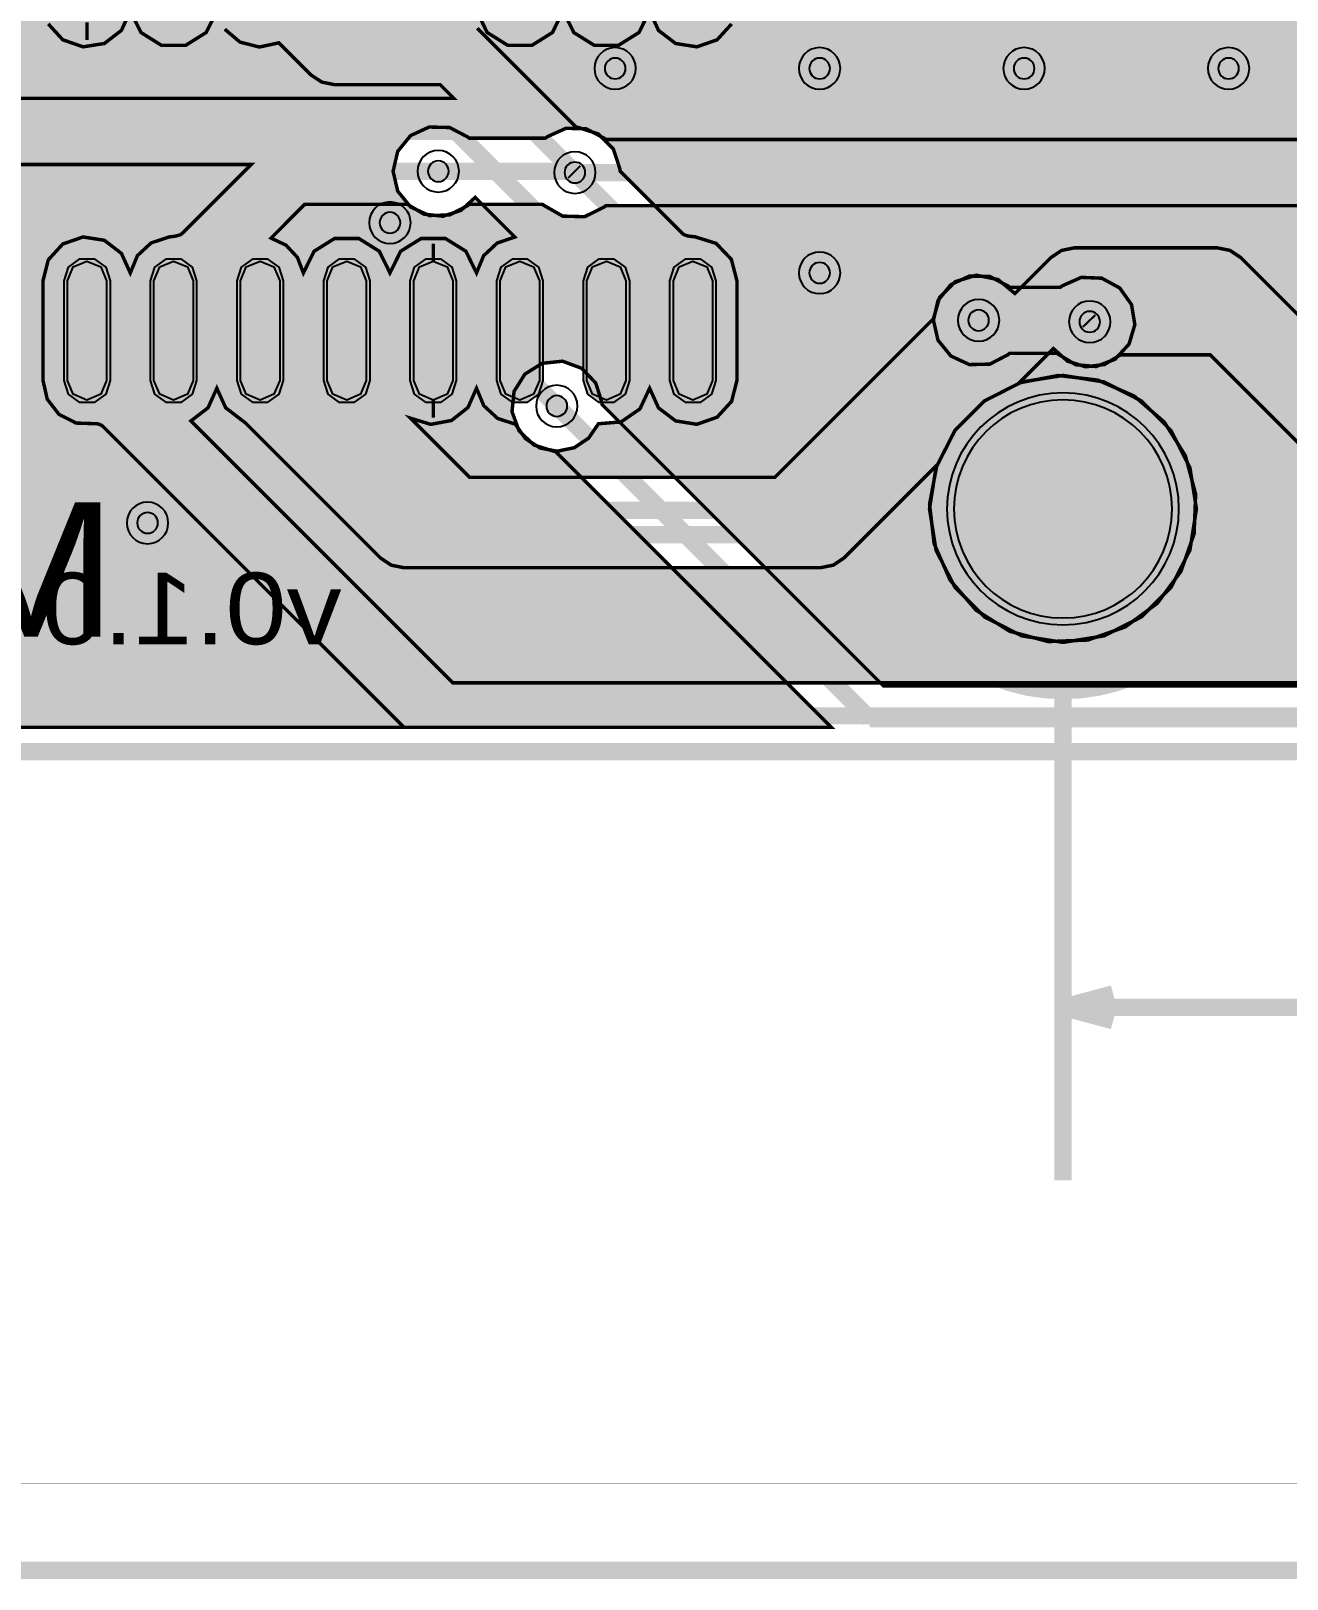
# Model space of a CAD drawing. Header units: millimetres. Extents: x -9 to 147, y 43 to 89.
# Drawn here: x 22.07 to 40.5, y 45.11 to 67.83 of the extents above; entities that cross this region are included whole.
import ezdxf
from ezdxf.enums import TextEntityAlignment as Align

# ---------------------------------------------------------------- set-up
doc = ezdxf.new("R2010")
doc.units = ezdxf.units.MM
doc.header["$MEASUREMENT"] = 0
for name, color, linetype, true_color in [('Board-Outline-Layer', 7, 'Continuous', 0xff00ff), ('Bottom-Layer', 7, 'Continuous', 0x0000ff), ('Bottom-Paste-Mask-Layer', 7, 'Continuous', 0x800000), ('Bottom-Silkscreen-Layer', 7, 'Continuous', 0x66cc33), ('Bottom-Solder-Mask-Layer', 7, 'Continuous', 0xaa00ff), ('Document-Layer', 7, 'Continuous', 0xffffff), ('Hole-Layer', 7, 'Continuous', 0x222222), ('Multi-Layer', 7, 'Continuous', 0xc0c0c0), ('Top-Layer', 7, 'Continuous', 0xff0000), ('Top-Paste-Mask-Layer', 7, 'Continuous', 0x808080), ('Top-Silkscreen-Layer', 7, 'Continuous', 0xffcc00), ('Top-Solder-Mask-Layer', 7, 'Continuous', 0x800080)]:
    doc.layers.add(name, color=color, linetype=linetype, true_color=true_color)
doc.styles.get("Standard").update_dxf_attribs({"font": 'arial.ttf'})

msp = doc.modelspace()

# ---------------------------------------------------------------- hatches: boundary and pattern name
at = {"layer": 'Bottom-Layer'}
for points in [[(-3.221, 58.25), (-3.221, 73.351), (-3.182, 73.344), (-3.142, 73.342), (-1.864, 73.342), (-1.83, 73.125), (-1.726, 72.931), (-1.801, 72.816), (-1.827, 72.682), (-1.827, 71.818), (-1.779, 71.639), (-1.648, 71.508), (-1.469, 71.46), (-0.662, 71.46), (-0.437, 71.539), (-0.312, 71.743), (-0.187, 71.539), (0.038, 71.46), (0.424, 71.46), (0.514, 71.447), (0.597, 71.409), (2.153, 69.853), (2.31, 69.748), (2.496, 69.711), (45.113, 69.711), (45.107, 69.658), (45.105, 69.606), (45.105, 67.792), (45.199, 67.457), (45.452, 67.219), (45.47, 67.21), (45.488, 67.202), (45.519, 67.188), (45.548, 67.177), (45.577, 67.169), (45.634, 67.155), (45.67, 67.149), (45.705, 67.146), (45.757, 67.144), (45.776, 67.144), (45.794, 67.145), (45.799, 67.145), (46.621, 66.323), (46.778, 66.218), (46.964, 66.181), (52.489, 66.181), (47.074, 60.765), (47.07, 60.765), (47.052, 60.766), (47.034, 60.766), (46.982, 60.765), (46.947, 60.762), (46.912, 60.756), (46.855, 60.743), (46.825, 60.735), (46.797, 60.725), (46.765, 60.711), (46.747, 60.703), (46.73, 60.694), (46.503, 60.504), (46.385, 60.232), (46.331, 60.398), (46.235, 60.543), (46.235, 63.545), (46.198, 63.731), (46.093, 63.888), (43.889, 66.092), (43.732, 66.197), (43.546, 66.234), (30.504, 66.234), (30.48, 66.253), (30.216, 66.39), (29.92, 66.399), (29.649, 66.277), (29.619, 66.256), (29.614, 66.253), (28.5, 66.253), (28.476, 66.272), (28.21, 66.41), (27.911, 66.417), (27.639, 66.292), (27.45, 66.06), (27.382, 65.768), (27.45, 65.476), (27.639, 65.244), (27.911, 65.119), (28.21, 65.126), (28.476, 65.264), (28.5, 65.283), (29.575, 65.283), (29.59, 65.27), (29.87, 65.11), (30.191, 65.101), (30.48, 65.244), (30.504, 65.263), (43.345, 65.263), (45.265, 63.344), (45.265, 60.543), (45.146, 60.345), (45.105, 60.118), (45.105, 58.304), (45.106, 58.261), (45.11, 58.218), (34.575, 58.218), (30.449, 62.344), (30.446, 62.375), (30.355, 62.661), (30.148, 62.877), (29.868, 62.981), (29.57, 62.95), (29.316, 62.792), (29.157, 62.538), (29.127, 62.24), (29.23, 61.959), (29.447, 61.752), (29.732, 61.662), (29.763, 61.658), (33.813, 57.608), (-2.579, 57.608), (-2.9, 57.694), (-3.135, 57.929)], [(35.31, 63.581), (35.377, 63.289), (35.566, 63.057), (35.838, 62.931), (36.138, 62.938), (36.403, 63.076), (36.427, 63.096), (37.128, 63.096), (37.142, 63.083), (37.398, 62.929), (37.696, 62.903), (37.975, 63.01), (38.179, 63.23), (38.265, 63.517), (38.216, 63.812), (38.043, 64.056), (37.779, 64.199), (37.48, 64.211), (37.206, 64.09), (37.176, 64.069), (37.171, 64.066), (36.427, 64.066), (36.403, 64.085), (36.138, 64.223), (35.838, 64.23), (35.566, 64.105), (35.377, 63.872)], [(35.252, 60.814), (35.348, 60.208), (35.626, 59.662), (36.059, 59.229), (36.605, 58.951), (37.211, 58.855), (37.816, 58.951), (38.362, 59.229), (38.795, 59.662), (39.073, 60.208), (39.169, 60.814), (39.073, 61.419), (38.795, 61.965), (38.362, 62.398), (37.816, 62.676), (37.211, 62.772), (36.605, 62.676), (36.059, 62.398), (35.626, 61.965), (35.348, 61.419)], [(35.61, 60.814, 1), (38.811, 60.814, 1)]]:
    msp.add_hatch(color=256, dxfattribs=at).paths.add_polyline_path(points)
at = {"layer": 'Bottom-Paste-Mask-Layer'}
msp.add_hatch(color=256, dxfattribs=at).paths.add_polyline_path([(35.61, 60.814, 1), (38.811, 60.814, 1)])
at = {"layer": 'Bottom-Solder-Mask-Layer'}
msp.add_hatch(color=256, dxfattribs=at).paths.add_polyline_path([(35.509, 60.814, 1), (38.912, 60.814, 1)])
at = {"layer": 'Hole-Layer'}
msp.add_hatch(color=256, dxfattribs=at).paths.add_polyline_path([(35.61, 60.814, 1), (38.811, 60.814, 1)])
at = {"layer": 'Multi-Layer'}
msp.add_hatch(color=256, dxfattribs=at).paths.add_polyline_path([(35.61, 60.814, 1), (38.811, 60.814, 1)])
msp.add_hatch(color=256, dxfattribs=at).paths.add_polyline_path([(35.61, 60.814, 1), (38.811, 60.814, 1)])
msp.add_hatch(color=256, dxfattribs=at).paths.add_polyline_path([(35.61, 60.814, 1), (38.811, 60.814, 1)])
at = {"layer": 'Top-Layer'}
for points in [[(137, 57.608), (104.399, 57.608), (108.8, 62.009), (108.808, 62.016), (108.813, 62.019), (108.829, 62.027), (108.852, 62.035), (108.879, 62.042), (108.908, 62.048), (108.936, 62.051), (108.968, 62.053), (109.252, 62.125), (109.475, 62.315), (109.591, 62.584), (109.747, 62.265), (110.048, 62.078), (110.403, 62.078), (110.704, 62.265), (110.861, 62.584), (110.991, 62.296), (111.241, 62.105), (111.553, 62.055), (111.851, 62.159), (112.064, 62.392), (112.141, 62.698), (112.141, 64.162), (112.079, 64.438), (111.904, 64.661), (111.652, 64.788), (111.369, 64.794), (111.361, 64.793), (111.358, 64.793), (111.343, 64.796), (111.321, 64.802), (111.299, 64.81), (111.281, 64.819), (111.271, 64.825), (111.262, 64.833), (110.009, 66.086), (110.009, 66.097), (109.952, 66.381), (109.779, 66.613), (109.524, 66.751), (109.235, 66.766), (108.967, 66.656), (108.771, 66.443), (108.685, 66.166), (108.725, 65.879), (106.847, 67.757), (106.979, 67.923), (107.051, 68.122), (107.207, 67.804), (107.508, 67.616), (107.863, 67.616), (108.164, 67.804), (108.321, 68.122), (108.477, 67.804), (108.778, 67.616), (109.133, 67.616), (109.434, 67.804), (109.591, 68.122), (109.747, 67.804), (110.048, 67.616), (110.403, 67.616), (110.704, 67.804), (110.861, 68.122), (110.991, 67.835), (111.241, 67.643), (111.553, 67.594), (111.851, 67.697), (112.064, 67.93), (112.141, 68.236), (112.141, 68.917), (112.141, 68.92), (112.153, 68.935), (112.172, 68.957), (112.238, 69.024), (113.048, 69.834), (133.65, 69.834), (133.836, 69.871), (133.993, 69.976), (134.562, 70.545), (134.644, 70.583), (134.734, 70.596), (135.12, 70.596), (135.299, 70.644), (135.431, 70.775), (135.478, 70.954), (135.478, 71.761), (135.399, 71.986), (135.196, 72.111), (135.399, 72.236), (135.478, 72.461), (135.478, 73.268), (135.443, 73.423), (135.343, 73.548), (135.42, 73.664), (135.447, 73.801), (135.447, 74.601), (135.399, 74.78), (135.268, 74.911), (135.088, 74.959), (134.288, 74.959), (134.287, 74.959), (134.286, 74.959), (134.289, 75), (134.294, 75.041), (135.088, 75.041), (135.267, 75.089), (135.398, 75.221), (135.446, 75.4), (135.446, 76.2), (135.398, 76.379), (135.267, 76.51), (135.088, 76.558), (134.288, 76.558), (134.069, 76.483), (133.942, 76.29), (133.925, 76.286), (133.907, 76.285), (126.469, 76.285), (126.452, 76.286), (126.435, 76.29), (126.307, 76.483), (126.088, 76.558), (125.288, 76.558), (125.069, 76.483), (124.942, 76.29), (124.925, 76.286), (124.907, 76.285), (117.469, 76.285), (117.452, 76.286), (117.435, 76.29), (117.307, 76.483), (117.088, 76.558), (116.288, 76.558), (116.069, 76.483), (115.942, 76.29), (115.925, 76.286), (115.907, 76.285), (108.469, 76.285), (108.452, 76.286), (108.435, 76.29), (108.307, 76.483), (108.088, 76.558), (107.288, 76.558), (107.069, 76.483), (106.942, 76.29), (106.925, 76.286), (106.907, 76.285), (99.469, 76.285), (99.452, 76.286), (99.435, 76.29), (99.307, 76.483), (99.088, 76.558), (98.288, 76.558), (98.069, 76.483), (97.942, 76.29), (97.925, 76.286), (97.907, 76.285), (90.469, 76.285), (90.452, 76.286), (90.435, 76.29), (90.307, 76.483), (90.088, 76.558), (89.288, 76.558), (89.069, 76.483), (88.942, 76.29), (88.925, 76.286), (88.907, 76.285), (81.469, 76.285), (81.452, 76.286), (81.435, 76.29), (81.307, 76.483), (81.088, 76.558), (80.288, 76.558), (80.069, 76.483), (79.942, 76.29), (79.925, 76.286), (79.907, 76.285), (72.469, 76.285), (72.452, 76.286), (72.435, 76.29), (72.307, 76.483), (72.088, 76.558), (71.288, 76.558), (71.069, 76.483), (70.942, 76.29), (70.924, 76.286), (70.907, 76.285), (63.469, 76.285), (63.452, 76.286), (63.435, 76.29), (63.307, 76.483), (63.088, 76.558), (62.288, 76.558), (62.069, 76.483), (61.941, 76.29), (61.924, 76.286), (61.907, 76.285), (54.469, 76.285), (54.452, 76.286), (54.435, 76.29), (54.307, 76.483), (54.088, 76.558), (53.288, 76.558), (53.069, 76.483), (52.941, 76.29), (52.924, 76.286), (52.907, 76.285), (45.469, 76.285), (45.452, 76.286), (45.435, 76.29), (45.307, 76.483), (45.088, 76.558), (44.288, 76.558), (44.069, 76.483), (43.941, 76.29), (43.924, 76.286), (43.907, 76.285), (36.469, 76.285), (36.452, 76.286), (36.435, 76.29), (36.307, 76.483), (36.088, 76.558), (35.288, 76.558), (35.069, 76.483), (34.941, 76.29), (34.924, 76.286), (34.907, 76.285), (27.469, 76.285), (27.452, 76.286), (27.435, 76.29), (27.307, 76.483), (27.088, 76.558), (26.288, 76.558), (26.069, 76.483), (25.941, 76.29), (25.924, 76.286), (25.907, 76.285), (18.469, 76.285), (18.452, 76.286), (18.435, 76.29), (18.307, 76.483), (18.088, 76.558), (17.288, 76.558), (17.069, 76.483), (16.941, 76.29), (16.924, 76.286), (16.907, 76.285), (9.469, 76.285), (9.452, 76.286), (9.435, 76.29), (9.307, 76.483), (9.088, 76.558), (8.288, 76.558), (8.069, 76.483), (7.941, 76.29), (7.924, 76.286), (7.907, 76.285), (0.469, 76.285), (0.452, 76.286), (0.435, 76.29), (0.307, 76.483), (0.088, 76.558), (-0.712, 76.558), (-0.891, 76.51), (-1.022, 76.379), (-1.07, 76.2), (-1.07, 75.849), (-1.083, 75.759), (-1.121, 75.676), (-1.544, 75.254), (-1.649, 75.096), (-1.686, 74.911), (-1.686, 73.791), (-1.705, 73.767), (-1.834, 73.533), (-1.861, 73.268), (-1.781, 73.014), (-1.607, 72.812), (-1.368, 72.694), (-1.102, 72.68), (-1.102, 72.461), (-1.023, 72.236), (-0.819, 72.111), (-1.023, 71.986), (-1.102, 71.761), (-1.102, 70.954), (-1.054, 70.775), (-0.923, 70.644), (-0.744, 70.596), (-0.358, 70.596), (-0.268, 70.583), (-0.185, 70.545), (4.351, 66.009), (4.508, 65.904), (4.694, 65.867), (25.298, 65.867), (24.286, 64.855), (24.276, 64.846), (24.271, 64.843), (24.258, 64.836), (24.237, 64.829), (24.21, 64.821), (24.181, 64.815), (24.093, 64.803), (23.832, 64.717), (23.631, 64.53), (23.526, 64.276), (23.396, 64.563), (23.146, 64.755), (22.834, 64.804), (22.536, 64.701), (22.323, 64.468), (22.246, 64.162), (22.246, 62.698), (22.308, 62.423), (22.481, 62.2), (22.732, 62.073), (23.014, 62.064), (23.022, 62.065), (23.025, 62.065), (23.042, 62.063), (23.064, 62.057), (23.087, 62.048), (23.105, 62.039), (23.114, 62.033), (23.123, 62.026), (27.541, 57.608), (-2.579, 57.608), (-2.9, 57.694), (-3.135, 57.929), (-3.221, 58.25), (-3.221, 76.25), (-3.135, 76.571), (-2.9, 76.806), (-2.579, 76.892), (137, 76.892), (137.321, 76.806), (137.556, 76.571), (137.642, 76.25), (137.642, 58.25), (137.556, 57.929), (137.321, 57.694)], [(0.529, 71.202), (0.491, 71.285), (0.478, 71.375), (0.478, 71.761), (0.399, 71.986), (0.195, 72.111), (0.399, 72.236), (0.478, 72.461), (0.478, 73.268), (0.442, 73.423), (0.342, 73.548), (0.419, 73.664), (0.446, 73.801), (0.446, 74.601), (0.398, 74.78), (0.267, 74.911), (0.088, 74.959), (-0.467, 74.959), (-0.435, 74.99), (-0.353, 75.028), (-0.263, 75.041), (0.088, 75.041), (0.307, 75.116), (0.435, 75.309), (0.452, 75.313), (0.469, 75.314), (7.216, 75.314), (7.287, 75.118), (7.311, 74.911), (7.311, 73.79), (7.292, 73.766), (7.163, 73.532), (7.136, 73.267), (7.217, 73.012), (7.391, 72.81), (7.631, 72.693), (7.898, 72.68), (7.898, 72.461), (7.977, 72.236), (8.181, 72.111), (7.977, 71.986), (7.898, 71.761), (7.898, 70.954), (7.946, 70.775), (8.077, 70.644), (8.256, 70.596), (8.642, 70.596), (8.732, 70.583), (8.815, 70.545), (9.027, 70.332), (9.185, 70.227), (9.37, 70.19), (22.472, 70.19), (22.305, 69.97), (22.246, 69.7), (22.246, 68.236), (22.323, 67.93), (22.536, 67.697), (22.834, 67.594), (23.146, 67.643), (23.396, 67.835), (23.526, 68.122), (23.683, 67.804), (23.984, 67.616), (24.339, 67.616), (24.64, 67.804), (24.796, 68.122), (24.912, 67.853), (25.136, 67.663), (25.42, 67.591), (25.707, 67.653), (25.713, 67.647), (25.718, 67.641), (26.177, 67.182), (26.335, 67.077), (26.52, 67.04), (28.072, 67.04), (28.274, 66.837), (4.895, 66.837)], [(28.606, 68.122), (28.763, 67.804), (29.064, 67.616), (29.419, 67.616), (29.72, 67.804), (29.876, 68.122), (30.033, 67.804), (30.334, 67.616), (30.689, 67.616), (30.99, 67.804), (31.146, 68.122), (31.276, 67.835), (31.527, 67.643), (31.839, 67.594), (32.136, 67.697), (32.349, 67.93), (32.427, 68.236), (32.427, 69.478), (61.294, 69.478), (61.48, 69.515), (61.637, 69.62), (62.562, 70.545), (62.644, 70.583), (62.734, 70.596), (63.12, 70.596), (63.299, 70.644), (63.43, 70.775), (63.478, 70.954), (63.478, 71.761), (63.399, 71.986), (63.196, 72.111), (63.399, 72.236), (63.478, 72.461), (63.478, 73.268), (63.443, 73.423), (63.342, 73.548), (63.419, 73.664), (63.446, 73.801), (63.446, 74.601), (63.398, 74.78), (63.267, 74.911), (63.088, 74.959), (62.288, 74.959), (62.286, 74.959), (62.283, 74.959), (62.286, 75), (62.291, 75.041), (63.088, 75.041), (63.307, 75.116), (63.435, 75.309), (63.452, 75.313), (63.469, 75.314), (70.217, 75.314), (70.287, 75.118), (70.311, 74.911), (70.311, 73.79), (70.292, 73.766), (70.148, 73.476), (70.159, 73.152), (68.736, 71.729), (68.736, 72.208), (68.688, 72.387), (68.557, 72.518), (68.378, 72.566), (67.578, 72.566), (67.407, 72.523), (67.278, 72.404), (67.148, 72.523), (66.978, 72.566), (66.178, 72.566), (65.999, 72.518), (65.868, 72.387), (65.82, 72.208), (65.82, 71.308), (65.845, 71.176), (65.918, 71.062), (65.798, 70.933), (65.755, 70.762), (65.755, 69.898), (65.828, 69.681), (66.017, 69.553), (66.02, 69.545), (66.021, 69.536), (66.004, 69.514), (65.935, 69.416), (65.884, 69.308), (65.7, 69.599), (65.394, 69.759), (65.05, 69.743), (64.76, 69.557), (64.603, 69.251), (64.345, 69.423), (64.037, 69.46), (63.746, 69.352), (63.536, 69.123), (63.452, 68.825), (62.536, 67.908), (58.423, 67.908), (58.238, 67.871), (58.08, 67.766), (57.046, 66.732), (56.345, 66.732), (56.166, 66.684), (56.035, 66.553), (55.987, 66.374), (55.987, 65.459), (55.989, 65.421), (55.995, 65.383), (55.989, 65.345), (55.987, 65.307), (55.987, 64.392), (56.035, 64.213), (56.166, 64.082), (56.345, 64.034), (57.488, 64.034), (57.667, 64.082), (57.799, 64.213), (57.846, 64.392), (57.846, 65.307), (57.844, 65.345), (57.838, 65.383), (57.844, 65.421), (57.846, 65.459), (57.846, 66.16), (58.624, 66.938), (59.502, 66.938), (59.298, 66.734), (58.597, 66.734), (58.418, 66.686), (58.287, 66.555), (58.239, 66.376), (58.239, 65.462), (58.241, 65.423), (58.248, 65.386), (58.241, 65.348), (58.239, 65.309), (58.239, 64.395), (58.287, 64.216), (58.418, 64.085), (58.597, 64.037), (59.74, 64.037), (59.92, 64.085), (60.051, 64.216), (60.099, 64.395), (60.099, 65.309), (60.097, 65.348), (60.09, 65.386), (60.097, 65.423), (60.099, 65.462), (60.099, 66.163), (60.517, 66.581), (61.025, 66.581), (61.023, 66.56), (61.023, 66.54), (61.023, 65.733), (61.102, 65.508), (61.306, 65.383), (61.102, 65.258), (61.023, 65.033), (61.023, 64.226), (61.071, 64.047), (61.202, 63.916), (61.381, 63.868), (62.245, 63.868), (62.424, 63.916), (62.555, 64.047), (62.603, 64.226), (62.603, 65.033), (62.524, 65.258), (62.32, 65.383), (62.524, 65.508), (62.603, 65.733), (62.603, 66.225), (63.45, 66.225), (62.855, 65.629), (62.728, 65.463), (62.682, 65.258), (62.682, 63.512), (62.559, 63.193), (62.611, 62.855), (62.825, 62.588), (63.144, 62.463), (63.145, 62.451), (63.147, 62.439), (41.88, 62.439), (39.818, 64.502), (39.66, 64.607), (39.475, 64.644), (37.377, 64.644), (37.191, 64.607), (37.034, 64.502), (36.506, 63.974), (36.256, 64.18), (35.938, 64.243), (35.628, 64.147), (35.4, 63.916), (35.31, 63.604), (32.983, 61.277), (28.507, 61.277), (27.64, 62.144), (27.935, 62.054), (28.239, 62.111), (28.481, 62.302), (28.606, 62.584), (28.712, 62.329), (28.915, 62.141), (29.177, 62.056), (29.323, 61.846), (29.538, 61.707), (29.789, 61.66), (30.039, 61.711), (30.251, 61.852), (30.395, 62.063), (30.728, 62.09), (31.004, 62.281), (31.146, 62.584), (31.276, 62.296), (31.527, 62.105), (31.839, 62.055), (32.136, 62.159), (32.349, 62.392), (32.427, 62.698), (32.427, 64.162), (32.345, 64.476), (32.121, 64.71), (31.812, 64.806), (31.735, 64.814), (31.711, 64.818), (31.683, 64.826), (31.661, 64.834), (31.646, 64.841), (31.64, 64.845), (31.632, 64.852), (30.714, 65.77), (30.71, 65.801), (30.614, 66.095), (30.396, 66.314), (30.101, 66.41), (30.071, 66.413), (28.616, 67.868), (28.579, 67.901), (28.539, 67.93), (28.581, 68.024)], [(26.086, 65.283), (27.593, 65.283), (27.834, 65.139), (28.113, 65.108), (28.38, 65.195), (28.587, 65.385), (29.168, 64.803), (28.91, 64.715), (28.71, 64.528), (28.606, 64.276), (28.45, 64.594), (28.149, 64.782), (27.794, 64.782), (27.493, 64.594), (27.336, 64.276), (27.18, 64.594), (26.879, 64.782), (26.524, 64.782), (26.223, 64.594), (26.066, 64.276), (25.978, 64.504), (25.812, 64.683), (25.591, 64.787)], [(22.604, 64.162), (22.688, 64.365), (22.891, 64.449), (23.094, 64.365), (23.178, 64.162), (23.178, 62.698), (23.094, 62.495), (22.891, 62.411), (22.688, 62.495), (22.604, 62.698)], [(23.874, 64.162), (23.958, 64.365), (24.161, 64.449), (24.364, 64.365), (24.448, 64.162), (24.448, 62.698), (24.364, 62.495), (24.161, 62.411), (23.958, 62.495), (23.874, 62.698)], [(25.144, 64.162), (25.228, 64.365), (25.431, 64.449), (25.634, 64.365), (25.718, 64.162), (25.718, 62.698), (25.634, 62.495), (25.431, 62.411), (25.228, 62.495), (25.144, 62.698)], [(26.414, 64.162), (26.498, 64.365), (26.701, 64.449), (26.904, 64.365), (26.988, 64.162), (26.988, 62.698), (26.904, 62.495), (26.701, 62.411), (26.498, 62.495), (26.414, 62.698)], [(27.684, 64.162), (27.768, 64.365), (27.971, 64.449), (28.174, 64.365), (28.258, 64.162), (28.258, 62.698), (28.174, 62.495), (27.971, 62.411), (27.768, 62.495), (27.684, 62.698)], [(28.954, 64.162), (29.038, 64.365), (29.241, 64.449), (29.444, 64.365), (29.528, 64.162), (29.528, 62.698), (29.444, 62.495), (29.241, 62.411), (29.038, 62.495), (28.954, 62.698)], [(30.224, 64.162), (30.308, 64.365), (30.511, 64.449), (30.714, 64.365), (30.798, 64.162), (30.798, 62.698), (30.714, 62.495), (30.511, 62.411), (30.308, 62.495), (30.224, 62.698)], [(31.494, 64.162), (31.578, 64.365), (31.781, 64.449), (31.984, 64.365), (32.068, 64.162), (32.068, 62.698), (31.984, 62.495), (31.781, 62.411), (31.578, 62.495), (31.494, 62.698)], [(24.796, 62.584), (24.926, 62.297), (25.175, 62.106), (25.181, 62.102), (25.201, 62.087), (25.213, 62.077), (27.197, 60.093), (27.355, 59.988), (27.54, 59.951), (33.654, 59.951), (33.84, 59.988), (33.997, 60.093), (35.361, 61.457), (35.253, 60.883), (35.32, 60.304), (35.554, 59.769), (35.935, 59.328), (36.429, 59.018), (36.993, 58.867), (37.575, 58.889), (38.126, 59.082), (38.595, 59.429), (38.942, 59.898), (39.135, 60.449), (39.157, 61.031), (39.006, 61.595), (38.696, 62.089), (38.255, 62.47), (37.72, 62.704), (37.141, 62.771), (36.567, 62.663), (37.07, 63.166), (37.277, 62.982), (37.542, 62.899), (37.817, 62.932), (38.055, 63.074), (39.37, 63.074), (41.189, 61.255), (41.346, 61.15), (41.532, 61.113), (68.048, 61.113), (68.44, 60.721), (68.451, 60.619), (68.478, 60.52), (68.016, 60.52), (67.821, 60.715), (67.664, 60.82), (67.478, 60.857), (66.643, 60.857), (66.458, 60.82), (66.3, 60.715), (65.665, 60.079), (65.643, 60.06), (65.361, 59.931), (65.12, 59.734), (64.9, 59.405), (64.798, 59.022), (64.825, 58.627), (64.978, 58.262), (64.668, 58.262), (64.668, 59.756), (64.62, 59.935), (64.489, 60.066), (64.31, 60.114), (62.61, 60.114), (62.431, 60.066), (62.3, 59.935), (62.252, 59.756), (62.252, 58.262), (28.259, 58.262), (24.416, 62.105), (24.667, 62.297)], [(35.61, 60.814, 1), (38.811, 60.814, 1)]]:
    msp.add_hatch(color=256, dxfattribs=at).paths.add_polyline_path(points)
at = {"layer": 'Top-Paste-Mask-Layer'}
for points in [[(22.604, 64.162), (22.688, 64.365), (22.891, 64.449), (23.094, 64.365), (23.178, 64.162), (23.178, 62.698), (23.094, 62.495), (22.891, 62.411), (22.688, 62.495), (22.604, 62.698)], [(23.874, 64.162), (23.958, 64.365), (24.161, 64.449), (24.364, 64.365), (24.448, 64.162), (24.448, 62.698), (24.364, 62.495), (24.161, 62.411), (23.958, 62.495), (23.874, 62.698)], [(25.144, 64.162), (25.228, 64.365), (25.431, 64.449), (25.634, 64.365), (25.718, 64.162), (25.718, 62.698), (25.634, 62.495), (25.431, 62.411), (25.228, 62.495), (25.144, 62.698)], [(26.414, 64.162), (26.498, 64.365), (26.701, 64.449), (26.904, 64.365), (26.988, 64.162), (26.988, 62.698), (26.904, 62.495), (26.701, 62.411), (26.498, 62.495), (26.414, 62.698)], [(27.684, 64.162), (27.768, 64.365), (27.971, 64.449), (28.174, 64.365), (28.258, 64.162), (28.258, 62.698), (28.174, 62.495), (27.971, 62.411), (27.768, 62.495), (27.684, 62.698)], [(28.954, 64.162), (29.038, 64.365), (29.241, 64.449), (29.444, 64.365), (29.528, 64.162), (29.528, 62.698), (29.444, 62.495), (29.241, 62.411), (29.038, 62.495), (28.954, 62.698)], [(30.224, 64.162), (30.308, 64.365), (30.511, 64.449), (30.714, 64.365), (30.798, 64.162), (30.798, 62.698), (30.714, 62.495), (30.511, 62.411), (30.308, 62.495), (30.224, 62.698)], [(31.494, 64.162), (31.578, 64.365), (31.781, 64.449), (31.984, 64.365), (32.068, 64.162), (32.068, 62.698), (31.984, 62.495), (31.781, 62.411), (31.578, 62.495), (31.494, 62.698)], [(35.61, 60.814, 1), (38.811, 60.814, 1)]]:
    msp.add_hatch(color=256, dxfattribs=at).paths.add_polyline_path(points)
at = {"layer": 'Top-Solder-Mask-Layer'}
for points in [[(22.554, 64.162), (22.618, 64.36), (22.787, 64.483), (22.996, 64.483), (23.165, 64.36), (23.229, 64.162), (23.229, 62.698), (23.165, 62.499), (22.996, 62.377), (22.787, 62.377), (22.618, 62.499), (22.554, 62.698)], [(23.824, 64.162), (23.888, 64.36), (24.057, 64.483), (24.266, 64.483), (24.435, 64.36), (24.499, 64.162), (24.499, 62.698), (24.435, 62.499), (24.266, 62.377), (24.057, 62.377), (23.888, 62.499), (23.824, 62.698)], [(25.094, 64.162), (25.158, 64.36), (25.327, 64.483), (25.536, 64.483), (25.705, 64.36), (25.769, 64.162), (25.769, 62.698), (25.705, 62.499), (25.536, 62.377), (25.327, 62.377), (25.158, 62.499), (25.094, 62.698)], [(26.364, 64.162), (26.428, 64.36), (26.597, 64.483), (26.806, 64.483), (26.975, 64.36), (27.039, 64.162), (27.039, 62.698), (26.975, 62.499), (26.806, 62.377), (26.597, 62.377), (26.428, 62.499), (26.364, 62.698)], [(27.634, 64.162), (27.698, 64.36), (27.867, 64.483), (28.076, 64.483), (28.245, 64.36), (28.309, 64.162), (28.309, 62.698), (28.245, 62.499), (28.076, 62.377), (27.867, 62.377), (27.698, 62.499), (27.634, 62.698)], [(28.904, 64.162), (28.968, 64.36), (29.137, 64.483), (29.346, 64.483), (29.515, 64.36), (29.579, 64.162), (29.579, 62.698), (29.515, 62.499), (29.346, 62.377), (29.137, 62.377), (28.968, 62.499), (28.904, 62.698)], [(30.174, 64.162), (30.238, 64.36), (30.407, 64.483), (30.616, 64.483), (30.785, 64.36), (30.849, 64.162), (30.849, 62.698), (30.785, 62.499), (30.616, 62.377), (30.407, 62.377), (30.238, 62.499), (30.174, 62.698)], [(31.444, 64.162), (31.508, 64.36), (31.677, 64.483), (31.886, 64.483), (32.055, 64.36), (32.119, 64.162), (32.119, 62.698), (32.055, 62.499), (31.886, 62.377), (31.677, 62.377), (31.508, 62.499), (31.444, 62.698)], [(35.509, 60.814, 1), (38.912, 60.814, 1)]]:
    msp.add_hatch(color=256, dxfattribs=at).paths.add_polyline_path(points)

# ---------------------------------------------------------------- linework, layer by layer
at = {"layer": 'Board-Outline-Layer', "const_width": 0.254}
msp.add_lwpolyline([(-3.579, 58.25), (-3.579, 76.25, -0.414), (-2.579, 77.25), (137, 77.25, -0.414), (138, 76.25), (138, 58.25, -0.414), (137, 57.25), (-2.579, 57.25, -0.414)], format="xyb", close=True, dxfattribs=at)
at = {"layer": 'Bottom-Layer'}
for points, const_width in [([(-9.027, 46.513), (-9.027, 88.537), (146.78, 88.537), (146.78, 46.513)], 0.00508), ([(35.31, 63.581), (35.377, 63.289), (35.566, 63.057), (35.838, 62.931), (36.138, 62.938), (36.403, 63.076), (36.427, 63.096), (37.128, 63.096), (37.142, 63.083), (37.398, 62.929), (37.696, 62.903), (37.975, 63.01), (38.179, 63.23), (38.265, 63.517), (38.216, 63.812), (38.043, 64.056), (37.779, 64.199), (37.48, 64.211), (37.206, 64.09), (37.176, 64.069), (37.171, 64.066), (36.427, 64.066), (36.403, 64.085), (36.138, 64.223), (35.838, 64.23), (35.566, 64.105), (35.377, 63.872)], 0.0508), ([(35.252, 60.814), (35.348, 60.208), (35.626, 59.662), (36.059, 59.229), (36.605, 58.951), (37.211, 58.855), (37.816, 58.951), (38.362, 59.229), (38.795, 59.662), (39.073, 60.208), (39.169, 60.814), (39.073, 61.419), (38.795, 61.965), (38.362, 62.398), (37.816, 62.676), (37.211, 62.772), (36.605, 62.676), (36.059, 62.398), (35.626, 61.965), (35.348, 61.419)], 0.0508)]:
    msp.add_lwpolyline(points, close=True, dxfattribs=dict(at, const_width=const_width))
for points, const_width in [([(43.546, 66.234), (30.504, 66.234), (30.48, 66.253), (30.216, 66.39), (29.92, 66.399), (29.649, 66.277), (29.619, 66.256), (29.614, 66.253), (28.5, 66.253), (28.476, 66.272), (28.21, 66.41), (27.911, 66.417), (27.639, 66.292), (27.45, 66.06), (27.382, 65.768), (27.45, 65.476), (27.639, 65.244), (27.911, 65.119), (28.21, 65.126), (28.476, 65.264), (28.5, 65.283), (29.575, 65.283), (29.59, 65.27), (29.87, 65.11), (30.191, 65.101), (30.48, 65.244), (30.504, 65.263), (43.345, 65.263)], 0.0508), ([(28.045, 65.768), (30.03, 65.768)], 0.254), ([(30.03, 65.768), (30.049, 65.749)], 0.254), ([(30.049, 65.749), (43.546, 65.749)], 0.254), ([(35.973, 63.581), (37.582, 63.581)], 0.254), ([(37.582, 63.581), (37.603, 63.559)], 0.254), ([(45.11, 58.218), (34.575, 58.218), (30.449, 62.344), (30.446, 62.375), (30.355, 62.661), (30.148, 62.877), (29.868, 62.981), (29.57, 62.95), (29.316, 62.792), (29.157, 62.538), (29.127, 62.24), (29.23, 61.959), (29.447, 61.752), (29.732, 61.662), (29.763, 61.658), (33.813, 57.608), (-2.579, 57.608)], 0.0508), ([(34.375, 57.733), (29.784, 62.323)], 0.254), ([(66.658, 57.733), (34.375, 57.733)], 0.254)]:
    msp.add_lwpolyline(points, dxfattribs=dict(at, const_width=const_width))
msp.add_lwpolyline([(35.61, 60.814, 1), (38.811, 60.814, 1)], format="xyb", close=True, dxfattribs=at)
at = {"layer": 'Bottom-Paste-Mask-Layer'}
msp.add_lwpolyline([(35.61, 60.814, 1), (38.811, 60.814, 1)], format="xyb", close=True, dxfattribs=at)
at = {"layer": 'Bottom-Solder-Mask-Layer'}
msp.add_lwpolyline([(35.509, 60.814, 1), (38.912, 60.814), (38.912, 60.814, 1), (35.509, 60.814)], format="xyb", dxfattribs=at)
at = {"layer": 'Document-Layer', "const_width": 0.254}
for points in [[(37.211, 60.814), (37.211, 50.96)], [(37.211, 53.5), (37.947, 53.697)], [(37.211, 53.5), (37.947, 53.303)], [(37.211, 53.5), (62.613, 53.5)], [(0.211, 45.238), (62.096, 45.238)]]:
    msp.add_lwpolyline(points, dxfattribs=at)
at = {"layer": 'Hole-Layer'}
for points in [[(30.488, 67.277, 1), (30.793, 67.277, 1)], [(33.488, 67.277, 1), (33.793, 67.277, 1)], [(36.488, 67.277, 1), (36.793, 67.277, 1)], [(39.488, 67.277, 1), (39.793, 67.277, 1)], [(27.893, 65.768, 1), (28.198, 65.768, 1)], [(29.897, 65.749, 1), (30.202, 65.749, 1)], [(27.184, 65.013, 1), (27.489, 65.013, 1)], [(33.488, 64.277, 1), (33.793, 64.277, 1)], [(35.82, 63.581, 1), (36.125, 63.581, 1)], [(37.451, 63.559, 1), (37.756, 63.559, 1)], [(29.632, 62.323, 1), (29.937, 62.323, 1)], [(35.61, 60.814, 1), (38.811, 60.814, 1)], [(23.627, 60.608, 1), (23.932, 60.608, 1)]]:
    msp.add_lwpolyline(points, format="xyb", close=True, dxfattribs=at)
at = {"layer": 'Multi-Layer'}
for points in [[(30.335, 67.277, 1), (30.945, 67.277), (30.945, 67.277, 1), (30.335, 67.277)], [(27.74, 65.768, 1), (28.35, 65.768), (28.35, 65.768, 1), (27.74, 65.768)], [(29.744, 65.749, 1), (30.354, 65.749), (30.354, 65.749, 1), (29.744, 65.749)], [(27.031, 65.013, 1), (27.641, 65.013), (27.641, 65.013, 1), (27.031, 65.013)], [(29.479, 62.323, 1), (30.089, 62.323), (30.089, 62.323, 1), (29.479, 62.323)], [(23.474, 60.608, 1), (24.084, 60.608), (24.084, 60.608, 1), (23.474, 60.608)]]:
    msp.add_lwpolyline(points, format="xyb", dxfattribs=at)
for points in [[(33.335, 67.277, 1), (33.945, 67.277, 1)], [(36.335, 67.277, 1), (36.945, 67.277, 1)], [(39.335, 67.277, 1), (39.945, 67.277, 1)], [(33.335, 64.277, 1), (33.945, 64.277, 1)], [(35.668, 63.581, 1), (36.278, 63.581, 1)], [(37.298, 63.559, 1), (37.908, 63.559, 1)], [(35.61, 60.814, 1), (38.811, 60.814, 1)], [(35.61, 60.814, 1), (38.811, 60.814, 1)], [(35.61, 60.814, 1), (38.811, 60.814, 1)]]:
    msp.add_lwpolyline(points, format="xyb", close=True, dxfattribs=at)
at = {"layer": 'Top-Layer'}
for points, const_width in [([(-9.027, 46.513), (-9.027, 88.537), (146.78, 88.537), (146.78, 46.513)], 0.00508), ([(26.086, 65.283), (27.593, 65.283), (27.834, 65.139), (28.113, 65.108), (28.38, 65.195), (28.587, 65.385), (29.168, 64.803), (28.91, 64.715), (28.71, 64.528), (28.606, 64.276), (28.45, 64.594), (28.149, 64.782), (27.794, 64.782), (27.493, 64.594), (27.336, 64.276), (27.18, 64.594), (26.879, 64.782), (26.524, 64.782), (26.223, 64.594), (26.066, 64.276), (25.978, 64.504), (25.812, 64.683), (25.591, 64.787)], 0.0508)]:
    msp.add_lwpolyline(points, close=True, dxfattribs=dict(at, const_width=const_width))
for points, const_width in [([(22.323, 67.93), (22.536, 67.697), (22.834, 67.594), (23.146, 67.643), (23.396, 67.835), (23.526, 68.122), (23.683, 67.804), (23.984, 67.616), (24.339, 67.616), (24.64, 67.804), (24.796, 68.122)], 0.0508), ([(28.606, 68.122), (28.763, 67.804), (29.064, 67.616), (29.419, 67.616), (29.72, 67.804), (29.876, 68.122), (30.033, 67.804), (30.334, 67.616), (30.689, 67.616), (30.99, 67.804), (31.146, 68.122), (31.276, 67.835), (31.527, 67.643), (31.839, 67.594), (32.136, 67.697), (32.349, 67.93)], 0.0508), ([(22.891, 67.952), (22.891, 67.693)], 0.0508), ([(26.061, 67.984), (26.52, 67.525)], 0.254), ([(24.912, 67.853), (25.136, 67.663), (25.42, 67.591), (25.707, 67.653), (25.713, 67.647), (25.718, 67.641), (26.177, 67.182), (26.335, 67.077), (26.52, 67.04), (28.072, 67.04), (28.274, 66.837), (4.895, 66.837)], 0.0508), ([(41.88, 62.439), (39.818, 64.502), (39.66, 64.607), (39.475, 64.644), (37.377, 64.644), (37.191, 64.607), (37.034, 64.502), (36.506, 63.974), (36.256, 64.18), (35.938, 64.243), (35.628, 64.147), (35.4, 63.916), (35.31, 63.604), (32.983, 61.277), (28.507, 61.277), (27.64, 62.144), (27.935, 62.054), (28.239, 62.111), (28.481, 62.302), (28.606, 62.584), (28.712, 62.329), (28.915, 62.141), (29.177, 62.056), (29.323, 61.846), (29.538, 61.707), (29.789, 61.66), (30.039, 61.711), (30.251, 61.852), (30.395, 62.063), (30.728, 62.09), (31.004, 62.281), (31.146, 62.584), (31.276, 62.296), (31.527, 62.105), (31.839, 62.055), (32.136, 62.159), (32.349, 62.392), (32.427, 62.698), (32.427, 64.162), (32.345, 64.476), (32.121, 64.71), (31.812, 64.806), (31.735, 64.814), (31.711, 64.818), (31.683, 64.826), (31.661, 64.834), (31.646, 64.841), (31.64, 64.845), (31.632, 64.852), (30.714, 65.77), (30.71, 65.801), (30.614, 66.095), (30.396, 66.314), (30.101, 66.41), (30.071, 66.413), (28.616, 67.868)], 0.0508), ([(26.52, 67.525), (28.273, 67.525)], 0.254), ([(28.273, 67.525), (30.049, 65.749)], 0.254), ([(28.305, 66.352), (4.694, 66.352)], 0.254), ([(30.511, 64.146), (28.305, 66.352)], 0.254), ([(4.694, 65.867), (25.298, 65.867), (24.286, 64.855), (24.276, 64.846), (24.271, 64.843), (24.258, 64.836), (24.237, 64.829), (24.21, 64.821), (24.181, 64.815), (24.093, 64.803), (23.832, 64.717), (23.631, 64.53), (23.526, 64.276), (23.396, 64.563), (23.146, 64.755), (22.834, 64.804), (22.536, 64.701), (22.323, 64.468), (22.246, 64.162), (22.246, 62.698), (22.308, 62.423), (22.481, 62.2), (22.732, 62.073), (23.014, 62.064), (23.022, 62.065), (23.025, 62.065), (23.042, 62.063), (23.064, 62.057), (23.087, 62.048), (23.105, 62.039), (23.114, 62.033), (23.123, 62.026), (27.541, 57.608), (-2.579, 57.608)], 0.0508), ([(25.885, 65.768), (24.161, 64.044)], 0.254), ([(28.045, 65.768), (25.885, 65.768)], 0.254), ([(30.049, 65.749), (31.781, 64.016)], 0.254), ([(27.971, 64.446), (27.971, 64.705)], 0.0508), ([(24.161, 64.044), (24.161, 63.43)], 0.254), ([(30.511, 63.43), (30.511, 64.146)], 0.254), ([(31.781, 64.016), (31.781, 63.43)], 0.254), ([(33.654, 60.436), (37.377, 64.159)], 0.254), ([(37.377, 64.159), (39.475, 64.159)], 0.254), ([(39.475, 64.159), (41.679, 61.954)], 0.254), ([(33.184, 60.792), (35.973, 63.581)], 0.254), ([(37.603, 63.559), (39.571, 63.559)], 0.254), ([(39.571, 63.559), (41.532, 61.598)], 0.254), ([(22.891, 63.43), (22.891, 62.944)], 0.254), ([(25.431, 63.43), (25.431, 62.545)], 0.254), ([(26.701, 63.43), (26.701, 62.397)], 0.254), ([(29.241, 63.43), (29.241, 62.866)], 0.254), ([(62.252, 58.262), (28.259, 58.262), (24.416, 62.105), (24.667, 62.297), (24.796, 62.584), (24.926, 62.297), (25.175, 62.106), (25.181, 62.102), (25.201, 62.087), (25.213, 62.077), (27.197, 60.093), (27.355, 59.988), (27.54, 59.951), (33.654, 59.951), (33.84, 59.988), (33.997, 60.093), (35.361, 61.457), (35.253, 60.883), (35.32, 60.304), (35.554, 59.769), (35.935, 59.328), (36.429, 59.018), (36.993, 58.867), (37.575, 58.889), (38.126, 59.082), (38.595, 59.429), (38.942, 59.898), (39.135, 60.449), (39.157, 61.031), (39.006, 61.595), (38.696, 62.089), (38.255, 62.47), (37.72, 62.704), (37.141, 62.771), (36.567, 62.663), (37.07, 63.166), (37.277, 62.982), (37.542, 62.899), (37.817, 62.932), (38.055, 63.074), (39.37, 63.074), (41.189, 61.255)], 0.0508), ([(22.891, 62.944), (28.058, 57.777)], 0.254), ([(29.241, 62.866), (29.784, 62.323)], 0.254), ([(25.431, 62.545), (27.54, 60.436)], 0.254), ([(26.701, 62.397), (28.306, 60.792)], 0.254), ([(27.971, 62.413), (27.971, 62.154)], 0.0508), ([(28.306, 60.792), (33.184, 60.792)], 0.254), ([(27.54, 60.436), (33.654, 60.436)], 0.254), ([(28.058, 57.777), (74.604, 57.777)], 0.254)]:
    msp.add_lwpolyline(points, dxfattribs=dict(at, const_width=const_width))
for points in [[(22.604, 64.162), (22.688, 64.365), (22.891, 64.449), (23.094, 64.365), (23.178, 64.162), (23.178, 62.698), (23.094, 62.495), (22.891, 62.411), (22.688, 62.495), (22.604, 62.698)], [(23.874, 64.162), (23.958, 64.365), (24.161, 64.449), (24.364, 64.365), (24.448, 64.162), (24.448, 62.698), (24.364, 62.495), (24.161, 62.411), (23.958, 62.495), (23.874, 62.698)], [(25.144, 64.162), (25.228, 64.365), (25.431, 64.449), (25.634, 64.365), (25.718, 64.162), (25.718, 62.698), (25.634, 62.495), (25.431, 62.411), (25.228, 62.495), (25.144, 62.698)], [(26.414, 64.162), (26.498, 64.365), (26.701, 64.449), (26.904, 64.365), (26.988, 64.162), (26.988, 62.698), (26.904, 62.495), (26.701, 62.411), (26.498, 62.495), (26.414, 62.698)], [(27.684, 64.162), (27.768, 64.365), (27.971, 64.449), (28.174, 64.365), (28.258, 64.162), (28.258, 62.698), (28.174, 62.495), (27.971, 62.411), (27.768, 62.495), (27.684, 62.698)], [(28.954, 64.162), (29.038, 64.365), (29.241, 64.449), (29.444, 64.365), (29.528, 64.162), (29.528, 62.698), (29.444, 62.495), (29.241, 62.411), (29.038, 62.495), (28.954, 62.698)], [(30.224, 64.162), (30.308, 64.365), (30.511, 64.449), (30.714, 64.365), (30.798, 64.162), (30.798, 62.698), (30.714, 62.495), (30.511, 62.411), (30.308, 62.495), (30.224, 62.698)], [(31.494, 64.162), (31.578, 64.365), (31.781, 64.449), (31.984, 64.365), (32.068, 64.162), (32.068, 62.698), (31.984, 62.495), (31.781, 62.411), (31.578, 62.495), (31.494, 62.698)]]:
    msp.add_lwpolyline(points, close=True, dxfattribs=at)
msp.add_lwpolyline([(35.61, 60.814, 1), (38.811, 60.814, 1)], format="xyb", close=True, dxfattribs=at)
at = {"layer": 'Top-Paste-Mask-Layer'}
for points in [[(22.604, 64.162), (22.688, 64.365), (22.891, 64.449), (23.094, 64.365), (23.178, 64.162), (23.178, 62.698), (23.094, 62.495), (22.891, 62.411), (22.688, 62.495), (22.604, 62.698)], [(23.874, 64.162), (23.958, 64.365), (24.161, 64.449), (24.364, 64.365), (24.448, 64.162), (24.448, 62.698), (24.364, 62.495), (24.161, 62.411), (23.958, 62.495), (23.874, 62.698)], [(25.144, 64.162), (25.228, 64.365), (25.431, 64.449), (25.634, 64.365), (25.718, 64.162), (25.718, 62.698), (25.634, 62.495), (25.431, 62.411), (25.228, 62.495), (25.144, 62.698)], [(26.414, 64.162), (26.498, 64.365), (26.701, 64.449), (26.904, 64.365), (26.988, 64.162), (26.988, 62.698), (26.904, 62.495), (26.701, 62.411), (26.498, 62.495), (26.414, 62.698)], [(27.684, 64.162), (27.768, 64.365), (27.971, 64.449), (28.174, 64.365), (28.258, 64.162), (28.258, 62.698), (28.174, 62.495), (27.971, 62.411), (27.768, 62.495), (27.684, 62.698)], [(28.954, 64.162), (29.038, 64.365), (29.241, 64.449), (29.444, 64.365), (29.528, 64.162), (29.528, 62.698), (29.444, 62.495), (29.241, 62.411), (29.038, 62.495), (28.954, 62.698)], [(30.224, 64.162), (30.308, 64.365), (30.511, 64.449), (30.714, 64.365), (30.798, 64.162), (30.798, 62.698), (30.714, 62.495), (30.511, 62.411), (30.308, 62.495), (30.224, 62.698)], [(31.494, 64.162), (31.578, 64.365), (31.781, 64.449), (31.984, 64.365), (32.068, 64.162), (32.068, 62.698), (31.984, 62.495), (31.781, 62.411), (31.578, 62.495), (31.494, 62.698)]]:
    msp.add_lwpolyline(points, close=True, dxfattribs=at)
msp.add_lwpolyline([(35.61, 60.814, 1), (38.811, 60.814, 1)], format="xyb", close=True, dxfattribs=at)
at = {"layer": 'Top-Silkscreen-Layer'}
for points, const_width in [([(22.31, 64.678), (22.31, 67.72)], 0.152), ([(22.31, 67.72), (32.363, 67.72)], 0.152), ([(22.31, 64.678), (22.31, 67.72)], 0.152), ([(22.31, 67.72), (32.363, 67.72)], 0.152), ([(32.362, 67.72), (32.363, 64.678)], 0.152), ([(32.362, 67.72), (32.363, 64.678)], 0.152), ([(32.363, 64.678), (22.31, 64.678)], 0.152), ([(32.363, 64.678), (22.31, 64.678)], 0.152), ([(35.306, 62.592), (38.989, 58.908)], 0.254), ([(35.306, 62.592), (38.989, 58.908)], 0.254), ([(39.116, 62.592), (35.433, 58.908)], 0.254), ([(39.116, 62.592), (35.433, 58.908)], 0.254)]:
    msp.add_lwpolyline(points, dxfattribs=dict(at, const_width=const_width))
at = {"layer": 'Top-Silkscreen-Layer', "const_width": 0.3}
msp.add_lwpolyline([(31.631, 66.968, 1), (31.932, 66.968), (31.932, 66.968, 1), (31.631, 66.968)], format="xyb", dxfattribs=at)
msp.add_lwpolyline([(31.631, 66.968, 1), (31.932, 66.968), (31.932, 66.968, 1), (31.631, 66.968)], format="xyb", dxfattribs=at)
at = {"layer": 'Top-Silkscreen-Layer', "const_width": 0.254}
msp.add_lwpolyline([(34.544, 60.814, 1), (39.878, 60.814, 1)], format="xyb", close=True, dxfattribs=at)
msp.add_lwpolyline([(34.544, 60.814, 1), (39.878, 60.814, 1)], format="xyb", close=True, dxfattribs=at)
at = {"layer": 'Top-Solder-Mask-Layer'}
for points in [[(22.554, 64.162), (22.618, 64.36), (22.787, 64.483), (22.996, 64.483), (23.165, 64.36), (23.229, 64.162), (23.229, 62.698), (23.165, 62.499), (22.996, 62.377), (22.787, 62.377), (22.618, 62.499), (22.554, 62.698)], [(23.824, 64.162), (23.888, 64.36), (24.057, 64.483), (24.266, 64.483), (24.435, 64.36), (24.499, 64.162), (24.499, 62.698), (24.435, 62.499), (24.266, 62.377), (24.057, 62.377), (23.888, 62.499), (23.824, 62.698)], [(25.094, 64.162), (25.158, 64.36), (25.327, 64.483), (25.536, 64.483), (25.705, 64.36), (25.769, 64.162), (25.769, 62.698), (25.705, 62.499), (25.536, 62.377), (25.327, 62.377), (25.158, 62.499), (25.094, 62.698)], [(26.364, 64.162), (26.428, 64.36), (26.597, 64.483), (26.806, 64.483), (26.975, 64.36), (27.039, 64.162), (27.039, 62.698), (26.975, 62.499), (26.806, 62.377), (26.597, 62.377), (26.428, 62.499), (26.364, 62.698)], [(27.634, 64.162), (27.698, 64.36), (27.867, 64.483), (28.076, 64.483), (28.245, 64.36), (28.309, 64.162), (28.309, 62.698), (28.245, 62.499), (28.076, 62.377), (27.867, 62.377), (27.698, 62.499), (27.634, 62.698)], [(28.904, 64.162), (28.968, 64.36), (29.137, 64.483), (29.346, 64.483), (29.515, 64.36), (29.579, 64.162), (29.579, 62.698), (29.515, 62.499), (29.346, 62.377), (29.137, 62.377), (28.968, 62.499), (28.904, 62.698)], [(30.174, 64.162), (30.238, 64.36), (30.407, 64.483), (30.616, 64.483), (30.785, 64.36), (30.849, 64.162), (30.849, 62.698), (30.785, 62.499), (30.616, 62.377), (30.407, 62.377), (30.238, 62.499), (30.174, 62.698)], [(31.444, 64.162), (31.508, 64.36), (31.677, 64.483), (31.886, 64.483), (32.055, 64.36), (32.119, 64.162), (32.119, 62.698), (32.055, 62.499), (31.886, 62.377), (31.677, 62.377), (31.508, 62.499), (31.444, 62.698)]]:
    msp.add_lwpolyline(points, close=True, dxfattribs=at)
msp.add_lwpolyline([(35.509, 60.814, 1), (38.912, 60.814), (38.912, 60.814, 1), (35.509, 60.814)], format="xyb", dxfattribs=at)

# ---------------------------------------------------------------- texts
at = {"layer": 'Bottom-Silkscreen-Layer', "text_generation_flag": 2, "width": 1.1}
for s, height, p in [('MK_IR_I2C', 1.9727, (15.504, 59.926)), ('v0.1.0', 1.05, (24.429, 59.352))]:
    msp.add_text(s, height=height, dxfattribs=at).set_placement(p, align=Align.MIDDLE_CENTER)

doc.saveas('drawing.dxf')
